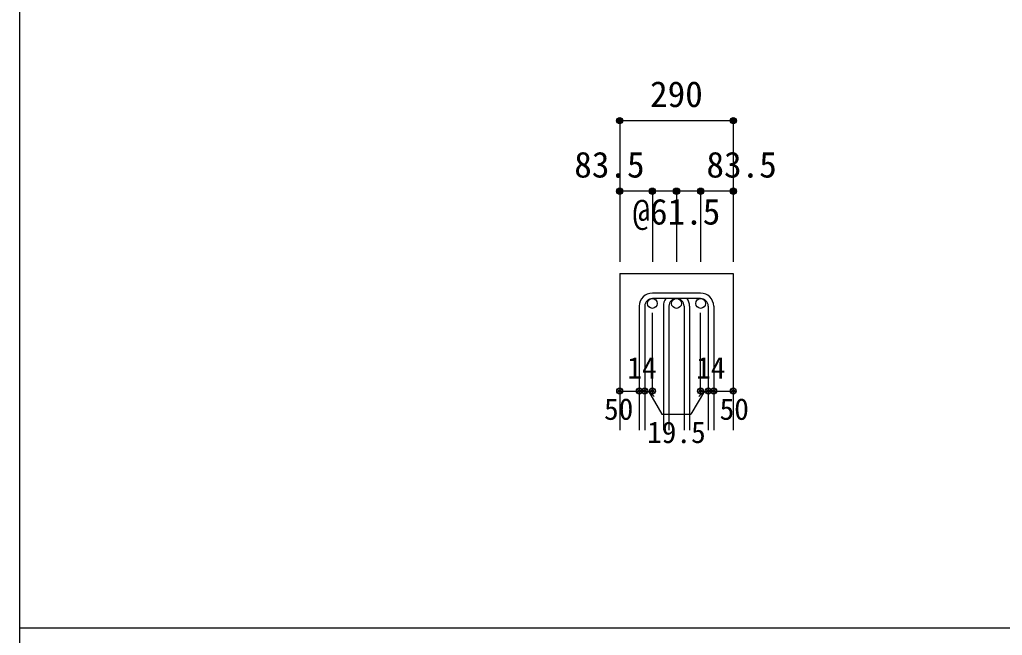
# Model space of a CAD drawing. Units: millimetres at full size, sheet at 1:30; details may follow other scales. Extents: x -5973 to 5954, y -4195 to 4201.
# Drawn here: x -5973 to -3464, y -15 to 1556 of the extents above; entities that cross this region are included whole.
import ezdxf
from ezdxf.enums import TextEntityAlignment as Align

# ---------------------------------------------------------------- set-up
doc = ezdxf.new("R2010")
doc.units = ezdxf.units.MM
doc.header["$LTSCALE"] = 30
doc.header["$PDMODE"] = 32
doc.header["$PDSIZE"] = 15
for name, color, linetype in [('0-1', 2, 'Continuous'), ('0-5', 7, 'Continuous'), ('0-6', 7, 'Continuous'), ('0-D', 4, 'Continuous'), ('F-0_枠', 6, 'Continuous')]:
    doc.layers.add(name, color=color, linetype=linetype)
doc.styles.add('ＭＳ ゴシック', font='')
doc.styles.get('ＭＳ ゴシック').set_extended_font_data('MS Gothic')

msp = doc.modelspace()

# ---------------------------------------------------------------- linework, layer by layer
at = {"layer": '0-1'}
for p, q in [((-4440.8, 908.3), (-4440.8, 508.3)), ((-4440.8, 908.3), (-4150.8, 908.3)), ((-4150.8, 908.3), (-4150.8, 508.3))]:
    msp.add_line(p, q, dxfattribs=at)
at = {"layer": '0-5', "color": 3}
for centre in [(-4357.3, 831.8), (-4295.8, 831.8), (-4234.3, 831.8)]:
    msp.add_circle(centre, 12.5, dxfattribs=at)
at = {"layer": '0-6'}
for p, q in [((-4234.3, 858.3), (-4357.3, 858.3)), ((-4234.3, 844.3), (-4357.3, 844.3)), ((-4390.8, 824.8), (-4390.8, 508.3)), ((-4376.8, 824.8), (-4376.8, 508.3)), ((-4329.3, 824.8), (-4329.3, 508.3)), ((-4315.3, 824.8), (-4315.3, 508.3)), ((-4276.3, 824.8), (-4276.3, 508.3)), ((-4262.3, 824.8), (-4262.3, 508.3)), ((-4214.8, 824.8), (-4214.8, 508.3)), ((-4200.8, 824.8), (-4200.8, 508.3))]:
    msp.add_line(p, q, dxfattribs=at)
for centre, radius, start, end in [((-4357.3, 824.8), 33.5, 90, 180), ((-4234.3, 824.8), 33.5, 0, 90), ((-4357.3, 824.8), 19.5, 90, 180), ((-4295.8, 824.8), 33.5, 144.40235, 180), ((-4295.8, 824.8), 19.5, 90, 180), ((-4295.8, 824.8), 19.5, 0, 90), ((-4295.8, 824.8), 33.5, 0, 35.59765), ((-4234.3, 824.8), 19.5, 0, 90)]:
    msp.add_arc(centre, radius, start, end, dxfattribs=at)
at = {"layer": '0-D'}
for p, q in [((-4440.8, 1298.3), (-4440.8, 1118.3)), ((-4150.8, 1298.3), (-4440.8, 1298.3)), ((-4150.8, 1298.3), (-4150.8, 1118.3)), ((-4357.3, 1118.3), (-4440.8, 1118.3)), ((-4440.8, 1118.3), (-4440.8, 938.3)), ((-4295.8, 1118.3), (-4357.3, 1118.3)), ((-4357.3, 1118.3), (-4357.3, 938.3)), ((-4295.8, 1118.3), (-4295.8, 938.3)), ((-4234.3, 1118.3), (-4295.8, 1118.3)), ((-4150.8, 1118.3), (-4234.3, 1118.3)), ((-4234.3, 1118.3), (-4234.3, 938.3)), ((-4150.8, 1118.3), (-4150.8, 938.3)), ((-4357.3, 608.3), (-4357.3, 807.63)), ((-4234.3, 608.3), (-4234.3, 807.63)), ((-4440.8, 608.3), (-4390.8, 608.3)), ((-4390.8, 608.3), (-4357.3, 608.3)), ((-4367.05, 608.3), (-4352.91, 594.16)), ((-4367.05, 608.3), (-4332.83, 549.02)), ((-4224.55, 608.3), (-4258.77, 549.02)), ((-4224.55, 608.3), (-4238.69, 594.16)), ((-4234.3, 608.3), (-4150.8, 608.3)), ((-4214.8, 608.3), (-4200.8, 608.3)), ((-4332.83, 549.02), (-4258.77, 549.02))]:
    msp.add_line(p, q, dxfattribs=at)
msp.add_lwpolyline([(-4150.8, 1298.3), (-4150.8, 1118.3), (-4150.8, 938.3)], dxfattribs=at)
for centre, radius in [((-4440.8, 1298.3), 8), ((-4440.8, 1298.3), 7.2), ((-4150.8, 1298.3), 8), ((-4150.8, 1298.3), 7.2), ((-4440.8, 1298.3), 6.4), ((-4440.8, 1298.3), 5.6), ((-4440.8, 1298.3), 4.8), ((-4440.8, 1298.3), 4), ((-4440.8, 1298.3), 3.2), ((-4440.8, 1298.3), 2.4), ((-4440.8, 1298.3), 1.6), ((-4440.8, 1298.3), 0.8), ((-4150.8, 1298.3), 6.4), ((-4150.8, 1298.3), 5.6), ((-4150.8, 1298.3), 4.8), ((-4150.8, 1298.3), 4), ((-4150.8, 1298.3), 3.2), ((-4150.8, 1298.3), 2.4), ((-4150.8, 1298.3), 1.6), ((-4150.8, 1298.3), 0.8), ((-4440.8, 1118.3), 8), ((-4440.8, 1118.3), 7.2), ((-4440.8, 1118.3), 6.4), ((-4440.8, 1118.3), 5.6), ((-4440.8, 1118.3), 4.8), ((-4440.8, 1118.3), 4), ((-4440.8, 1118.3), 3.2), ((-4440.8, 1118.3), 2.4), ((-4440.8, 1118.3), 1.6), ((-4440.8, 1118.3), 0.8), ((-4357.3, 1118.3), 8), ((-4357.3, 1118.3), 7.2), ((-4357.3, 1118.3), 6.4), ((-4357.3, 1118.3), 5.6), ((-4357.3, 1118.3), 4.8), ((-4357.3, 1118.3), 4), ((-4357.3, 1118.3), 3.2), ((-4357.3, 1118.3), 2.4), ((-4357.3, 1118.3), 1.6), ((-4357.3, 1118.3), 0.8), ((-4295.8, 1118.3), 8), ((-4295.8, 1118.3), 7.2), ((-4295.8, 1118.3), 6.4), ((-4295.8, 1118.3), 5.6), ((-4295.8, 1118.3), 4.8), ((-4295.8, 1118.3), 4), ((-4295.8, 1118.3), 3.2), ((-4295.8, 1118.3), 2.4), ((-4295.8, 1118.3), 1.6), ((-4295.8, 1118.3), 0.8), ((-4234.3, 1118.3), 8), ((-4234.3, 1118.3), 7.2), ((-4234.3, 1118.3), 6.4), ((-4234.3, 1118.3), 5.6), ((-4234.3, 1118.3), 4.8), ((-4234.3, 1118.3), 4), ((-4234.3, 1118.3), 3.2), ((-4234.3, 1118.3), 2.4), ((-4234.3, 1118.3), 1.6), ((-4234.3, 1118.3), 0.8), ((-4150.8, 1118.3), 8), ((-4150.8, 1118.3), 7.2), ((-4150.8, 1118.3), 6.4), ((-4150.8, 1118.3), 5.6), ((-4150.8, 1118.3), 4.8), ((-4150.8, 1118.3), 4), ((-4150.8, 1118.3), 3.2), ((-4150.8, 1118.3), 2.4), ((-4150.8, 1118.3), 1.6), ((-4150.8, 1118.3), 0.8), ((-4440.8, 608.3), 4), ((-4440.8, 608.3), 3.6), ((-4440.8, 608.3), 3.2), ((-4440.8, 608.3), 2.8), ((-4440.8, 608.3), 2.4), ((-4440.8, 608.3), 2), ((-4440.8, 608.3), 1.6), ((-4440.8, 608.3), 1.2), ((-4440.8, 608.3), 0.8), ((-4440.8, 608.3), 0.4), ((-4390.8, 608.3), 4), ((-4390.8, 608.3), 3.6), ((-4390.8, 608.3), 3.2), ((-4390.8, 608.3), 2.8), ((-4390.8, 608.3), 2.4), ((-4390.8, 608.3), 2), ((-4390.8, 608.3), 1.6), ((-4390.8, 608.3), 1.2), ((-4390.8, 608.3), 0.8), ((-4390.8, 608.3), 0.4), ((-4376.8, 608.3), 4), ((-4376.8, 608.3), 3.6), ((-4376.8, 608.3), 3.2), ((-4376.8, 608.3), 2.8), ((-4376.8, 608.3), 2.4), ((-4376.8, 608.3), 2), ((-4376.8, 608.3), 1.6), ((-4376.8, 608.3), 1.2), ((-4376.8, 608.3), 0.8), ((-4376.8, 608.3), 0.4), ((-4357.3, 608.3), 4), ((-4357.3, 608.3), 3.6), ((-4357.3, 608.3), 3.2), ((-4357.3, 608.3), 2.8), ((-4357.3, 608.3), 2.4), ((-4357.3, 608.3), 2), ((-4357.3, 608.3), 1.6), ((-4357.3, 608.3), 1.2), ((-4357.3, 608.3), 0.8), ((-4357.3, 608.3), 0.4), ((-4234.3, 608.3), 4), ((-4234.3, 608.3), 3.6), ((-4234.3, 608.3), 3.2), ((-4234.3, 608.3), 2.8), ((-4234.3, 608.3), 2.4), ((-4234.3, 608.3), 2), ((-4234.3, 608.3), 1.6), ((-4234.3, 608.3), 1.2), ((-4234.3, 608.3), 0.8), ((-4234.3, 608.3), 0.4), ((-4214.8, 608.3), 4), ((-4214.8, 608.3), 3.6), ((-4214.8, 608.3), 3.2), ((-4214.8, 608.3), 2.8), ((-4214.8, 608.3), 2.4), ((-4214.8, 608.3), 2), ((-4214.8, 608.3), 1.6), ((-4214.8, 608.3), 1.2), ((-4214.8, 608.3), 0.8), ((-4214.8, 608.3), 0.4), ((-4200.8, 608.3), 4), ((-4200.8, 608.3), 3.6), ((-4200.8, 608.3), 3.2), ((-4200.8, 608.3), 2.8), ((-4200.8, 608.3), 2.4), ((-4200.8, 608.3), 2), ((-4200.8, 608.3), 1.6), ((-4200.8, 608.3), 1.2), ((-4200.8, 608.3), 0.8), ((-4200.8, 608.3), 0.4), ((-4150.8, 608.3), 4), ((-4150.8, 608.3), 3.6), ((-4150.8, 608.3), 3.2), ((-4150.8, 608.3), 2.8), ((-4150.8, 608.3), 2.4), ((-4150.8, 608.3), 2), ((-4150.8, 608.3), 1.6), ((-4150.8, 608.3), 1.2), ((-4150.8, 608.3), 0.8), ((-4150.8, 608.3), 0.4)]:
    msp.add_circle(centre, radius, dxfattribs=at)
at = {"layer": '0-D', "color": 7}
for p in [(-4440.8, 1298.3), (-4150.8, 1298.3), (-4440.8, 1118.3), (-4357.3, 1118.3), (-4295.8, 1118.3), (-4234.3, 1118.3), (-4150.8, 1118.3), (-4440.8, 608.3), (-4390.8, 608.3), (-4376.8, 608.3), (-4357.3, 608.3), (-4234.3, 608.3), (-4214.8, 608.3), (-4200.8, 608.3), (-4150.8, 608.3)]:
    msp.add_point(p, dxfattribs=at)
at = {"layer": 'F-0_枠'}
msp.add_line((-5972.88, 4201.15), (-5972.88, -4195.24), dxfattribs=at)
at = {"layer": 'F-0_枠', "color": 2}
msp.add_line((3723.6, 2.95), (-5972.88, 2.95), dxfattribs=at)

# ---------------------------------------------------------------- texts
at = {"layer": '0-D', "style": 'ＭＳ ゴシック'}
for s, height, p in [('290', 65.98, (-4363.3, 1313.3)), ('83.5', 65.98, (-4556.8, 1133.3)), ('83.5', 65.98, (-4219.3, 1133.3)), ('@61.5', 65.98, (-4408.3, 1013.3)), ('14', 54.99, (-4421.34, 623.75)), ('14', 54.99, (-4245.76, 623.75)), ('50', 54.99, (-4480.8, 518.3)), ('50', 54.99, (-4185.8, 518.3)), ('19.5', 54.99, (-4370.8, 459.02))]:
    msp.add_text(s, height=height, dxfattribs=at).set_placement(p, align=Align.BOTTOM_LEFT)

doc.saveas('drawing.dxf')
